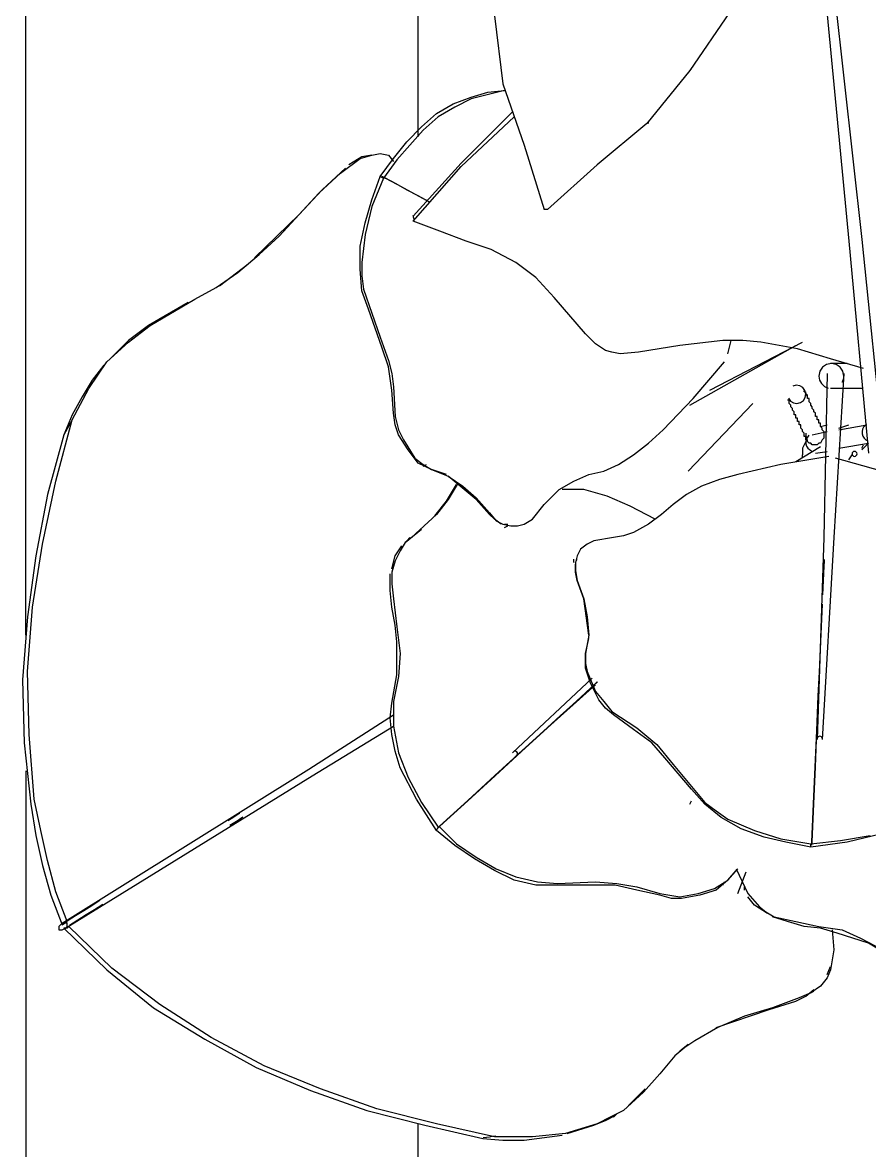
# Model space of a CAD drawing. Header units: millimetres. Extents: x 7649 to 34105, y 3983 to 25377.
# Drawn here: x 15516 to 15786.7, y 13234 to 13594.5 of the extents above; entities that cross this region are included whole.
import ezdxf

# ---------------------------------------------------------------- set-up
doc = ezdxf.new("R2010")
doc.units = ezdxf.units.MM

msp = doc.modelspace()

# ---------------------------------------------------------------- linework, layer by layer
at = {"layer": 'GEOMETRY', "color": 7}
for p, q in [((15642.51944, 13557.95556), (15642.51944, 13837.88472)), ((15517.10694, 13398.67639), (15517.10694, 13779.67639)), ((15771.10694, 13619.33889), (15780.10278, 13524.61806)), ((15773.75278, 13619.86806), (15784.33611, 13525.14722)), ((15666.86111, 13596.58472), (15669.50694, 13574.88889)), ((15742.00278, 13597.64306), (15729.30278, 13579.12222)), ((15729.30278, 13579.12222), (15715.54444, 13562.18889)), ((15729.30278, 13579.12222), (15729.83194, 13579.65139)), ((15669.50694, 13575.41806), (15669.50694, 13575.94722)), ((15669.50694, 13574.88889), (15676.38611, 13555.30972)), ((15670.03611, 13572.77222), (15659.45278, 13570.12639)), ((15659.45278, 13570.65556), (15664.74444, 13572.24306)), ((15664.74444, 13572.24306), (15670.03611, 13572.77222)), ((15648.34028, 13565.36389), (15653.63194, 13568.53889)), ((15654.16111, 13567.48056), (15648.86944, 13564.30556)), ((15653.63194, 13568.53889), (15659.45278, 13570.65556)), ((15659.45278, 13570.12639), (15654.16111, 13567.48056)), ((15643.57778, 13561.13056), (15648.34028, 13565.36389)), ((15648.86944, 13564.30556), (15644.10694, 13560.07222)), ((15672.68194, 13565.89306), (15656.27778, 13549.48889)), ((15656.27778, 13548.43056), (15673.21111, 13564.30556)), ((15638.81528, 13556.36806), (15643.57778, 13561.13056)), ((15715.54444, 13562.18889), (15699.66944, 13548.95972)), ((15716.07361, 13562.18889), (15716.07361, 13562.71806)), ((15644.10694, 13560.07222), (15639.87361, 13555.30972)), ((15634.58194, 13551.07639), (15638.81528, 13556.36806)), ((15639.87361, 13555.30972), (15635.64028, 13550.54722)), ((15676.38611, 13555.30972), (15682.73611, 13534.67222)), ((15617.64861, 13546.31389), (15623.99861, 13551.07639)), ((15624.52778, 13551.60556), (15620.29444, 13548.95972)), ((15622.94028, 13550.54722), (15623.46944, 13551.07639)), ((15623.99861, 13551.07639), (15627.70278, 13552.13472)), ((15627.70278, 13552.13472), (15624.52778, 13551.60556)), ((15627.70278, 13552.13472), (15630.34861, 13552.66389)), ((15630.34861, 13552.66389), (15632.99444, 13552.13472)), ((15630.34861, 13545.25556), (15634.58194, 13551.07639)), ((15635.64028, 13550.54722), (15631.40694, 13544.72639)), ((15632.99444, 13552.13472), (15634.58194, 13550.01806)), ((15656.27778, 13549.48889), (15640.93194, 13532.55556)), ((15610.76944, 13539.96389), (15617.64861, 13546.31389)), ((15619.23611, 13547.90139), (15611.82778, 13541.02222)), ((15640.93194, 13530.96806), (15656.27778, 13548.43056)), ((15699.66944, 13548.95972), (15683.79444, 13534.67222)), ((15627.70278, 13537.84722), (15630.34861, 13545.25556)), ((15631.40694, 13544.72639), (15627.70278, 13535.73056)), ((15631.40694, 13544.72639), (15630.34861, 13545.25556)), ((15630.34861, 13545.25556), (15631.40694, 13544.72639)), ((15631.13758, 13545.18983), (15630.90561, 13545.31498)), ((15631.10215, 13545.22178), (15631.32254, 13545.10291)), ((15631.36942, 13545.06474), (15631.13758, 13545.18983)), ((15631.32254, 13545.10291), (15631.54282, 13544.98409)), ((15631.60114, 13544.93972), (15631.36942, 13545.06474)), ((15631.54282, 13544.98409), (15631.76299, 13544.86535)), ((15631.83275, 13544.81475), (15631.60114, 13544.93972)), ((15631.76299, 13544.86535), (15631.98303, 13544.74666)), ((15635.42438, 13542.87723), (15631.82845, 13544.81739)), ((15632.0248, 13544.72382), (15635.62102, 13542.78416)), ((15638.9903, 13540.95324), (15635.42438, 13542.87723)), ((15635.62102, 13542.78416), (15639.18725, 13540.86069)), ((15598.06944, 13526.20556), (15610.76944, 13539.96389)), ((15611.82778, 13541.02222), (15604.41944, 13533.08472)), ((15642.52606, 13539.04549), (15638.9903, 13540.95324)), ((15639.18725, 13540.86069), (15642.72333, 13538.95352)), ((15646.0315, 13537.15408), (15642.52606, 13539.04549)), ((15642.72333, 13538.95352), (15646.22911, 13537.06271)), ((15625.58611, 13530.43889), (15627.70278, 13537.84722)), ((15627.70278, 13535.73056), (15625.58611, 13526.73472)), ((15604.41944, 13533.08472), (15590.13194, 13519.32639)), ((15640.79862, 13532.7695), (15640.89012, 13532.42998)), ((15640.89012, 13532.42998), (15640.98181, 13532.09047)), ((15640.98181, 13532.09047), (15641.07389, 13531.75095)), ((15641.07389, 13531.75095), (15641.16656, 13531.41144)), ((15683.79444, 13534.67222), (15682.73611, 13534.67222)), ((15623.99861, 13523.03056), (15625.58611, 13530.43889)), ((15649.39861, 13527.79306), (15640.93194, 13530.96806)), ((15657.86528, 13524.61806), (15649.39861, 13527.79306)), ((15591.71944, 13520.38472), (15598.06944, 13526.20556)), ((15625.58611, 13526.73472), (15624.52778, 13517.73889)), ((15665.80278, 13521.97222), (15657.86528, 13524.61806)), ((15780.10278, 13524.61806), (15786.45278, 13456.88472)), ((15784.33611, 13525.14722), (15791.21528, 13457.41389)), ((15623.99861, 13515.62222), (15623.99861, 13523.03056)), ((15673.74028, 13517.73889), (15665.80278, 13521.97222)), ((15579.01944, 13510.33056), (15588.01528, 13517.20972)), ((15584.84028, 13514.56389), (15591.71944, 13520.38472)), ((15624.52778, 13517.73889), (15624.52778, 13513.50556)), ((15680.09028, 13512.97639), (15673.74028, 13517.73889)), ((15577.96111, 13509.80139), (15584.84028, 13514.56389)), ((15624.52778, 13508.74306), (15623.99861, 13515.62222)), ((15624.52778, 13513.50556), (15625.05694, 13509.27222)), ((15571.08194, 13506.09722), (15577.96111, 13509.80139)), ((15685.91111, 13506.62639), (15680.09028, 13512.97639)), ((15556.79444, 13497.63056), (15571.08194, 13506.09722)), ((15626.64444, 13502.92222), (15624.52778, 13508.74306)), ((15625.05694, 13509.27222), (15630.34861, 13493.92639)), ((15695.96528, 13494.98472), (15685.91111, 13506.62639)), ((15568.96528, 13505.03889), (15556.26528, 13497.63056)), ((15630.87778, 13490.75139), (15626.64444, 13502.92222)), ((15556.26528, 13497.63056), (15549.91528, 13492.86806)), ((15549.91528, 13492.33889), (15556.79444, 13497.63056)), ((15557.32361, 13498.15972), (15558.38194, 13498.68889)), ((15543.03611, 13485.98889), (15549.91528, 13492.33889)), ((15549.91528, 13492.86806), (15544.09444, 13487.04722)), ((15630.34861, 13493.92639), (15632.99444, 13486.51806)), ((15699.14028, 13491.80972), (15695.96528, 13494.98472)), ((15702.31528, 13489.69306), (15699.14028, 13491.80972)), ((15739.88611, 13492.86806), (15726.12778, 13491.28056)), ((15735.65278, 13476.99306), (15765.28611, 13492.33889)), ((15746.23611, 13492.86806), (15739.88611, 13492.86806)), ((15741.47361, 13488.63472), (15742.53194, 13492.86806)), ((15752.05694, 13492.33889), (15746.23611, 13492.86806)), ((15763.69861, 13490.22222), (15752.05694, 13492.33889)), ((15632.99444, 13484.40139), (15630.87778, 13490.75139)), ((15704.43194, 13489.16389), (15702.31528, 13489.69306)), ((15707.07778, 13488.63472), (15704.43194, 13489.16389)), ((15712.89861, 13489.16389), (15707.07778, 13488.63472)), ((15726.12778, 13491.28056), (15712.89861, 13489.16389)), ((15729.30278, 13472.23056), (15763.16944, 13491.28056)), ((15774.28194, 13487.04722), (15763.69861, 13490.22222)), ((15537.21528, 13477.52222), (15543.03611, 13485.98889)), ((15541.97778, 13484.93056), (15538.27361, 13480.16806)), ((15632.99444, 13486.51806), (15634.05278, 13482.28472)), ((15730.36111, 13474.34722), (15740.41528, 13485.98889)), ((15773.00208, 13485.14799), (15771.74074, 13484.29784)), ((15774.54653, 13485.45972), (15773.00208, 13485.14799)), ((15784.86528, 13483.87222), (15774.28194, 13487.04722)), ((15774.81111, 13485.45972), (15774.28194, 13485.45972)), ((15776.09097, 13485.14799), (15774.54653, 13485.45972)), ((15775.34028, 13485.45972), (15774.81111, 13485.45972)), ((15775.86944, 13485.45972), (15775.34028, 13485.45972)), ((15776.39861, 13485.45972), (15775.86944, 13485.45972)), ((15777.35232, 13484.29784), (15776.09097, 13485.14799)), ((15776.92778, 13485.45972), (15776.39861, 13485.45972)), ((15777.45694, 13485.45972), (15776.92778, 13485.45972)), ((15777.98611, 13485.45972), (15777.45694, 13485.45972)), ((15778.51528, 13485.45972), (15777.98611, 13485.45972)), ((15779.04444, 13485.45972), (15778.51528, 13485.45972)), ((15779.57361, 13485.45972), (15779.04444, 13485.45972)), ((15634.05278, 13476.99306), (15632.99444, 13484.40139)), ((15634.05278, 13482.28472), (15634.58194, 13478.05139)), ((15770.8901, 13483.03682), (15770.57778, 13481.4925)), ((15770.57778, 13481.48945), (15770.79379, 13480.19843)), ((15771.74074, 13484.29784), (15770.8901, 13483.03682)), ((15773.22361, 13482.28472), (15772.16528, 13429.89722)), ((15778.51528, 13482.28472), (15775.34028, 13429.89722)), ((15778.20296, 13483.03682), (15777.35232, 13484.29784)), ((15778.51528, 13481.4925), (15778.20296, 13483.03682)), ((15778.37972, 13480.46256), (15778.481, 13480.97047)), ((15778.481, 13480.97047), (15778.51528, 13481.48945)), ((15531.92361, 13467.46806), (15537.21528, 13477.52222)), ((15538.27361, 13480.16806), (15535.09861, 13474.87639)), ((15634.58194, 13478.05139), (15635.11111, 13468.52639)), ((15763.32826, 13478.57938), (15762.20507, 13478.30835)), ((15764.42999, 13478.40483), (15763.32826, 13478.57938)), ((15765.38594, 13477.82998), (15764.42999, 13478.40483)), ((15766.07177, 13476.90011), (15765.38594, 13477.82998)), ((15770.79379, 13480.19843), (15771.39845, 13479.07424)), ((15771.39845, 13479.07424), (15772.32822, 13478.19965)), ((15772.32822, 13478.19965), (15773.51958, 13477.65739)), ((15774.81111, 13477.52222), (15774.28194, 13477.52222)), ((15775.34028, 13477.52222), (15774.81111, 13477.52222)), ((15775.86944, 13477.52222), (15775.34028, 13477.52222)), ((15776.39861, 13477.52222), (15775.86944, 13477.52222)), ((15776.92778, 13477.52222), (15776.39861, 13477.52222)), ((15777.45694, 13477.52222), (15776.92778, 13477.52222)), ((15777.98611, 13477.52222), (15777.45694, 13477.52222)), ((15777.98306, 13479.50572), (15778.21316, 13479.97216)), ((15778.51528, 13477.52222), (15777.98611, 13477.52222)), ((15778.21316, 13479.97216), (15778.37972, 13480.46256)), ((15779.04444, 13477.52222), (15778.51528, 13477.52222)), ((15779.57361, 13477.52222), (15779.04444, 13477.52222)), ((15780.10278, 13477.52222), (15779.57361, 13477.52222)), ((15780.63194, 13477.52222), (15780.10278, 13477.52222)), ((15781.16111, 13477.52222), (15780.63194, 13477.52222)), ((15781.69028, 13477.52222), (15781.16111, 13477.52222)), ((15782.21944, 13477.52222), (15781.69028, 13477.52222)), ((15782.74861, 13477.52222), (15782.21944, 13477.52222)), ((15783.27778, 13477.52222), (15782.74861, 13477.52222)), ((15783.80694, 13477.52222), (15783.27778, 13477.52222)), ((15784.33611, 13477.52222), (15783.80694, 13477.52222)), ((15535.09861, 13474.87639), (15531.92361, 13469.05556)), ((15634.58194, 13469.58472), (15634.05278, 13476.99306)), ((15720.83611, 13464.29306), (15730.36111, 13474.34722)), ((15761.05278, 13473.81806), (15760.52361, 13473.81806)), ((15760.79629, 13474.44017), (15761.48212, 13473.5103)), ((15761.05278, 13473.28889), (15761.05278, 13473.81806)), ((15764.66501, 13473.03287), (15765.59462, 13473.71906)), ((15765.59462, 13473.71906), (15766.1691, 13474.67522)), ((15766.13092, 13476.33975), (15765.62353, 13476.70724)), ((15766.34323, 13475.77702), (15766.07177, 13476.90011)), ((15766.51942, 13475.86138), (15766.13092, 13476.33975)), ((15766.1691, 13474.67522), (15766.34323, 13475.77702)), ((15766.34444, 13475.93472), (15766.34444, 13476.46389)), ((15766.87361, 13475.40556), (15766.34444, 13475.93472)), ((15766.77226, 13475.29936), (15766.51942, 13475.86138)), ((15766.87262, 13474.68096), (15766.77226, 13475.29936)), ((15766.87361, 13474.87639), (15766.87361, 13475.40556)), ((15766.87361, 13474.34722), (15766.87361, 13474.87639)), ((15767.40278, 13474.34722), (15766.87361, 13474.34722)), ((15767.40278, 13473.81806), (15767.40278, 13474.34722)), ((15767.40278, 13473.28889), (15767.40278, 13473.81806)), ((15728.77361, 13451.06389), (15749.41111, 13472.75972)), ((15761.05278, 13472.75972), (15761.05278, 13473.28889)), ((15761.58194, 13472.23056), (15761.05278, 13472.75972)), ((15761.48212, 13473.5103), (15762.43806, 13472.93544)), ((15761.58194, 13471.70139), (15761.58194, 13472.23056)), ((15762.11111, 13471.17222), (15761.58194, 13471.70139)), ((15762.11111, 13470.64306), (15762.11111, 13471.17222)), ((15762.64028, 13470.11389), (15762.11111, 13470.64306)), ((15762.43806, 13472.93544), (15763.53979, 13472.7609)), ((15762.64028, 13469.58472), (15762.64028, 13470.11389)), ((15763.53979, 13472.7609), (15764.66299, 13473.03193)), ((15767.93194, 13472.75972), (15767.40278, 13473.28889)), ((15767.93194, 13472.23056), (15767.93194, 13472.75972)), ((15768.46111, 13471.70139), (15767.93194, 13472.23056)), ((15768.46111, 13471.17222), (15768.46111, 13471.70139)), ((15768.99028, 13470.64306), (15768.46111, 13471.17222)), ((15768.99028, 13470.11389), (15768.99028, 13470.64306)), ((15769.51944, 13469.58472), (15768.99028, 13470.11389)), ((15526.63194, 13447.88889), (15531.92361, 13467.46806)), ((15531.92361, 13469.05556), (15529.27778, 13462.70556)), ((15531.92361, 13467.46806), (15529.27778, 13462.70556)), ((15635.11111, 13465.88056), (15634.58194, 13469.58472)), ((15635.11111, 13468.52639), (15636.16944, 13464.29306)), ((15762.64028, 13469.05556), (15762.64028, 13469.58472)), ((15763.16944, 13469.05556), (15762.64028, 13469.05556)), ((15763.16944, 13468.52639), (15763.16944, 13469.05556)), ((15763.16944, 13467.99722), (15763.16944, 13468.52639)), ((15763.69861, 13467.99722), (15763.16944, 13467.99722)), ((15763.69861, 13467.46806), (15763.69861, 13467.99722)), ((15763.69861, 13466.93889), (15763.69861, 13467.46806)), ((15764.22778, 13466.93889), (15763.69861, 13466.93889)), ((15764.22778, 13466.40972), (15764.22778, 13466.93889)), ((15769.51944, 13469.05556), (15769.51944, 13469.58472)), ((15769.51944, 13468.52639), (15769.51944, 13469.05556)), ((15770.04861, 13468.52639), (15769.51944, 13468.52639)), ((15770.04861, 13467.99722), (15770.04861, 13468.52639)), ((15770.04861, 13467.46806), (15770.04861, 13467.99722)), ((15770.57778, 13467.46806), (15770.04861, 13467.46806)), ((15770.57778, 13466.93889), (15770.57778, 13467.46806)), ((15770.57778, 13466.40972), (15770.57778, 13466.93889)), ((15636.16944, 13462.70556), (15635.11111, 13465.88056)), ((15636.16944, 13464.29306), (15637.75694, 13461.11806)), ((15716.07361, 13460.05972), (15720.83611, 13464.29306)), ((15764.22778, 13465.88056), (15764.22778, 13466.40972)), ((15764.75694, 13465.88056), (15764.22778, 13465.88056)), ((15764.75694, 13465.35139), (15764.75694, 13465.88056)), ((15764.75694, 13464.82222), (15764.75694, 13465.35139)), ((15765.28611, 13464.29306), (15764.75694, 13464.82222)), ((15765.28611, 13463.76389), (15765.28611, 13464.29306)), ((15765.81528, 13463.23472), (15765.28611, 13463.76389)), ((15765.81528, 13462.70556), (15765.81528, 13463.23472)), ((15766.35549, 13463.22345), (15766.34727, 13462.84213)), ((15766.34727, 13462.84213), (15766.38869, 13462.46459)), ((15768.46111, 13462.70556), (15773.22361, 13463.76389)), ((15771.10694, 13466.40972), (15770.57778, 13466.40972)), ((15771.10694, 13465.88056), (15771.10694, 13466.40972)), ((15771.10694, 13465.35139), (15771.10694, 13465.88056)), ((15771.10694, 13465.35139), (15773.22361, 13465.88056)), ((15771.63611, 13464.82222), (15771.10694, 13465.35139)), ((15771.63611, 13464.29306), (15771.63611, 13464.82222)), ((15771.63611, 13464.29306), (15772.16528, 13463.76389)), ((15772.16528, 13463.76389), (15771.63611, 13464.29306)), ((15772.16528, 13463.76389), (15772.16528, 13463.23472)), ((15772.16528, 13463.23472), (15772.16528, 13462.70556)), ((15776.92778, 13464.29306), (15785.92361, 13465.88056)), ((15776.92778, 13464.82222), (15780.10278, 13465.88056)), ((15784.51167, 13464.49488), (15784.34767, 13463.75939)), ((15784.34767, 13463.75939), (15784.38029, 13462.99403)), ((15784.38029, 13462.99403), (15784.61135, 13462.26365)), ((15784.85888, 13465.16368), (15784.51167, 13464.49488)), ((15785.3759, 13465.72896), (15784.85888, 13465.16368)), ((15529.27778, 13462.70556), (15523.98611, 13443.65556)), ((15639.34444, 13457.94306), (15636.16944, 13462.70556)), ((15637.75694, 13461.11806), (15641.46111, 13455.29722)), ((15711.31111, 13456.35556), (15716.07361, 13460.05972)), ((15766.34444, 13460.58889), (15765.28611, 13458.47222)), ((15765.81528, 13462.17639), (15765.81528, 13462.70556)), ((15766.34444, 13462.17639), (15765.81528, 13462.17639)), ((15766.34444, 13461.64722), (15766.34444, 13462.17639)), ((15766.34444, 13461.64722), (15766.34444, 13461.11806)), ((15766.34444, 13461.11806), (15766.34444, 13461.64722)), ((15766.87361, 13461.11806), (15766.34444, 13461.11806)), ((15766.5265, 13461.33756), (15766.35865, 13460.61229)), ((15766.35865, 13460.61229), (15766.38233, 13459.85616)), ((15766.38233, 13459.85616), (15766.59995, 13459.13165)), ((15766.38869, 13462.46459), (15766.47893, 13462.09567)), ((15766.47893, 13462.09567), (15766.61712, 13461.74017)), ((15766.87275, 13461.99658), (15766.5265, 13461.33756)), ((15767.38423, 13462.55396), (15766.87275, 13461.99658)), ((15766.87361, 13460.58889), (15766.87361, 13461.11806)), ((15767.40278, 13460.05972), (15766.87361, 13460.58889)), ((15767.93194, 13460.05972), (15767.40278, 13460.05972)), ((15768.46111, 13459.53056), (15767.93194, 13460.05972)), ((15768.99028, 13459.53056), (15768.46111, 13459.53056)), ((15769.51944, 13459.53056), (15768.99028, 13459.53056)), ((15770.04861, 13459.53056), (15769.51944, 13459.53056)), ((15770.57778, 13460.05972), (15770.04861, 13459.53056)), ((15771.10694, 13460.05972), (15770.57778, 13460.05972)), ((15771.63611, 13461.11806), (15771.10694, 13460.05972)), ((15772.16528, 13461.64722), (15771.63611, 13461.11806)), ((15772.16528, 13462.70556), (15772.16528, 13462.17639)), ((15772.16528, 13462.17639), (15772.16528, 13461.64722)), ((15776.92778, 13458.47222), (15786.45278, 13460.05972)), ((15784.33611, 13457.94306), (15786.45278, 13460.05972)), ((15784.33611, 13458.47222), (15784.86528, 13459.53056)), ((15784.61135, 13462.26365), (15785.01696, 13461.62857)), ((15785.01696, 13461.62857), (15785.57193, 13461.11881)), ((15785.57193, 13461.11881), (15786.25108, 13460.7644)), ((15642.51944, 13453.70972), (15639.34444, 13457.94306)), ((15706.54861, 13453.18056), (15711.31111, 13456.35556)), ((15773.75278, 13455.82639), (15758.40694, 13453.18056)), ((15763.16944, 13454.23889), (15771.10694, 13459.00139)), ((15765.28611, 13458.47222), (15765.28611, 13456.35556)), ((15765.28611, 13455.29722), (15765.28611, 13456.35556)), ((15766.59995, 13459.13165), (15766.9894, 13458.4972)), ((15766.9894, 13458.4972), (15767.52697, 13457.98222)), ((15767.52697, 13457.98222), (15768.18896, 13457.61608)), ((15769.51944, 13456.88472), (15773.22361, 13457.41389)), ((15780.10278, 13454.76806), (15781.16111, 13456.35556)), ((15781.22358, 13456.92931), (15781.16111, 13456.62045)), ((15781.16111, 13456.61983), (15781.22358, 13456.31097)), ((15781.3937, 13457.18151), (15781.22358, 13456.92931)), ((15781.22358, 13456.31097), (15781.3937, 13456.05876)), ((15781.64597, 13457.35154), (15781.3937, 13457.18151)), ((15781.3937, 13456.05876), (15781.64597, 13455.88873)), ((15781.95486, 13457.41389), (15781.64597, 13457.35154)), ((15781.64597, 13455.88873), (15781.95486, 13455.82639)), ((15782.26375, 13457.35154), (15781.95486, 13457.41389)), ((15781.95486, 13455.82639), (15782.26375, 13455.88873)), ((15782.51602, 13457.18151), (15782.26375, 13457.35154)), ((15782.26375, 13455.88873), (15782.51602, 13456.05876)), ((15782.68615, 13456.92931), (15782.51602, 13457.18151)), ((15782.51602, 13456.05876), (15782.68615, 13456.31097)), ((15782.74861, 13456.62045), (15782.68615, 13456.92931)), ((15782.68615, 13456.31097), (15782.74861, 13456.61983)), ((15641.46111, 13455.29722), (15644.10694, 13453.18056)), ((15646.75278, 13451.59306), (15642.51944, 13453.70972)), ((15644.10694, 13453.18056), (15646.75278, 13451.59306)), ((15644.10694, 13452.65139), (15645.16528, 13453.18056)), ((15701.78611, 13451.06389), (15706.54861, 13453.18056)), ((15758.40694, 13453.18056), (15744.64861, 13450.00556)), ((15790.68611, 13451.06389), (15775.86944, 13455.29722)), ((15646.75278, 13451.59306), (15652.04444, 13449.47639)), ((15651.51528, 13450.00556), (15646.75278, 13451.59306)), ((15652.04444, 13449.47639), (15656.80694, 13446.30139)), ((15661.04028, 13442.06806), (15652.04444, 13449.47639)), ((15692.26111, 13447.88889), (15697.02361, 13450.00556)), ((15697.02361, 13450.00556), (15701.78611, 13451.06389)), ((15738.82778, 13448.41806), (15733.00694, 13446.30139)), ((15744.64861, 13450.00556), (15738.82778, 13448.41806)), ((15522.39861, 13427.78056), (15526.63194, 13447.88889)), ((15651.51528, 13441.53889), (15654.69028, 13446.83056)), ((15655.21944, 13447.35972), (15652.04444, 13442.06806)), ((15656.80694, 13446.30139), (15661.04028, 13442.59722)), ((15685.38194, 13443.12639), (15687.49861, 13445.24306)), ((15687.49861, 13445.24306), (15692.26111, 13447.88889)), ((15695.43611, 13445.24306), (15688.55694, 13445.24306)), ((15699.14028, 13444.18472), (15695.43611, 13445.24306)), ((15733.00694, 13446.30139), (15728.24444, 13443.65556)), ((15523.98611, 13443.65556), (15520.28194, 13424.07639)), ((15647.81111, 13436.77639), (15651.51528, 13441.53889)), ((15652.04444, 13442.06806), (15648.34028, 13437.30556)), ((15661.04028, 13442.59722), (15665.27361, 13437.83472)), ((15665.27361, 13437.30556), (15661.04028, 13442.06806)), ((15682.73611, 13440.48056), (15685.38194, 13443.12639)), ((15702.84444, 13443.12639), (15699.14028, 13444.18472)), ((15710.25278, 13439.95139), (15702.84444, 13443.12639)), ((15728.24444, 13443.65556), (15724.01111, 13440.48056)), ((15665.27361, 13437.83472), (15667.39028, 13435.18889)), ((15679.03194, 13435.71806), (15682.73611, 13440.48056)), ((15718.19028, 13435.71806), (15710.25278, 13439.95139)), ((15724.01111, 13440.48056), (15720.30694, 13437.30556)), ((15648.34028, 13437.30556), (15640.40278, 13429.89722)), ((15666.86111, 13435.71806), (15665.27361, 13437.30556)), ((15668.97778, 13434.13056), (15666.86111, 13435.71806)), ((15667.39028, 13435.18889), (15669.50694, 13434.13056)), ((15669.50694, 13434.13056), (15672.15278, 13433.60139)), ((15670.03611, 13434.13056), (15671.09444, 13434.13056)), ((15674.26944, 13433.60139), (15676.38611, 13434.13056)), ((15676.38611, 13434.13056), (15679.03194, 13435.71806)), ((15716.07361, 13434.13056), (15711.31111, 13431.48472)), ((15720.30694, 13437.30556), (15716.07361, 13434.13056)), ((15638.28611, 13428.30972), (15643.57778, 13432.54306)), ((15670.03611, 13433.07222), (15671.09444, 13433.60139)), ((15672.15278, 13433.60139), (15674.26944, 13433.60139)), ((15708.13611, 13430.42639), (15704.96111, 13429.89722)), ((15711.31111, 13431.48472), (15708.13611, 13430.42639)), ((15519.22361, 13407.67222), (15522.39861, 13427.78056)), ((15635.11111, 13424.07639), (15637.22778, 13427.25139)), ((15638.28611, 13428.30972), (15636.69861, 13425.66389)), ((15640.40278, 13429.89722), (15638.28611, 13428.30972)), ((15638.81528, 13428.83889), (15639.87361, 13429.89722)), ((15696.49444, 13427.78056), (15694.37778, 13426.19306)), ((15698.61111, 13428.83889), (15696.49444, 13427.78056)), ((15704.96111, 13429.89722), (15698.61111, 13428.83889)), ((15772.16528, 13429.89722), (15770.04861, 13365.33889)), ((15775.34028, 13429.89722), (15771.63611, 13365.33889)), ((15520.28194, 13424.07639), (15517.63611, 13404.49722)), ((15634.05278, 13419.84306), (15635.11111, 13424.07639)), ((15636.69861, 13425.66389), (15635.11111, 13422.48889)), ((15693.31944, 13424.07639), (15692.79028, 13421.95972)), ((15694.37778, 13426.19306), (15693.31944, 13424.07639)), ((15635.11111, 13422.48889), (15634.05278, 13418.78472)), ((15692.26111, 13421.95972), (15692.26111, 13423.01806)), ((15692.79028, 13421.95972), (15693.31944, 13423.01806)), ((15692.79028, 13421.95972), (15692.79028, 13419.31389)), ((15692.79028, 13418.78472), (15692.79028, 13421.43056)), ((15772.11001, 13420.72892), (15772.02499, 13418.81225)), ((15772.13025, 13421.18524), (15772.11001, 13420.72892)), ((15772.15046, 13421.64079), (15772.13025, 13421.18524)), ((15772.17064, 13422.09557), (15772.15046, 13421.64079)), ((15772.15792, 13418.43382), (15772.25722, 13420.69569)), ((15772.19078, 13422.54956), (15772.17064, 13422.09557)), ((15772.25722, 13420.69569), (15772.28088, 13421.23491)), ((15772.28088, 13421.23491), (15772.3045, 13421.77303)), ((15772.3045, 13421.77303), (15772.32808, 13422.31009)), ((15772.32808, 13422.31009), (15772.3516, 13422.84607)), ((15633.52361, 13412.96389), (15633.52361, 13418.25556)), ((15634.05278, 13418.78472), (15634.05278, 13415.08056)), ((15692.79028, 13419.31389), (15693.31944, 13416.13889)), ((15693.31944, 13416.13889), (15692.79028, 13418.78472)), ((15693.31944, 13416.13889), (15695.43611, 13410.31806)), ((15695.43611, 13410.31806), (15693.31944, 13416.13889)), ((15771.93938, 13416.8821), (15771.85318, 13414.93849)), ((15772.02499, 13418.81225), (15771.93938, 13416.8821)), ((15771.95683, 13413.85386), (15772.0578, 13416.1532)), ((15772.0578, 13416.1532), (15772.15792, 13418.43382)), ((15634.05278, 13407.67222), (15633.52361, 13412.96389)), ((15634.05278, 13415.08056), (15634.58194, 13410.31806)), ((15771.85318, 13414.93849), (15771.7664, 13412.98146)), ((15771.85504, 13411.53587), (15771.95683, 13413.85386)), ((15634.58194, 13410.31806), (15635.64028, 13401.32222)), ((15695.43611, 13410.31806), (15696.49444, 13404.49722)), ((15697.02361, 13398.67639), (15695.43611, 13410.31806)), ((15517.63611, 13387.03472), (15519.22361, 13407.67222)), ((15635.11111, 13401.85139), (15634.05278, 13407.67222)), ((15771.56997, 13408.55094), (15771.2566, 13401.48083)), ((15771.41624, 13401.5471), (15771.72818, 13408.64751)), ((15517.63611, 13404.49722), (15516.04861, 13384.38889)), ((15635.64028, 13396.55972), (15635.11111, 13401.85139)), ((15696.49444, 13404.49722), (15697.02361, 13398.67639)), ((15635.64028, 13401.32222), (15636.69861, 13392.85556)), ((15697.02361, 13398.67639), (15695.96528, 13392.85556)), ((15771.2566, 13401.48083), (15770.9362, 13394.24942)), ((15771.09703, 13394.28387), (15771.41624, 13401.5471)), ((15635.64028, 13385.97639), (15635.64028, 13396.55972)), ((15695.96528, 13392.85556), (15697.02361, 13397.61806)), ((15636.69861, 13392.85556), (15636.16944, 13385.44722)), ((15695.96528, 13392.85556), (15695.96528, 13389.68056)), ((15695.96528, 13388.09306), (15695.96528, 13392.85556)), ((15770.9362, 13394.24942), (15770.60882, 13386.85803)), ((15770.7706, 13386.85914), (15771.09703, 13394.28387)), ((15695.96528, 13389.68056), (15695.96528, 13390.73889)), ((15695.96528, 13389.68056), (15696.49444, 13387.03472)), ((15697.55278, 13383.33056), (15695.96528, 13388.09306)), ((15516.04861, 13384.38889), (15516.57778, 13364.28056)), ((15518.16528, 13366.92639), (15517.63611, 13387.03472)), ((15634.05278, 13376.98056), (15635.64028, 13385.97639)), ((15636.16944, 13385.44722), (15634.58194, 13377.50972)), ((15672.68194, 13361.10556), (15698.08194, 13384.91806)), ((15695.83918, 13380.1862), (15699.73198, 13383.75256)), ((15699.79516, 13383.73502), (15695.9011, 13380.17001)), ((15696.49444, 13387.03472), (15699.14028, 13380.68472)), ((15770.60882, 13386.85803), (15770.27452, 13379.30796)), ((15770.43703, 13379.27426), (15770.7706, 13386.85914)), ((15673.74028, 13360.04722), (15699.14028, 13382.80139)), ((15691.88335, 13376.56218), (15695.83918, 13380.1862)), ((15695.9011, 13380.17001), (15691.94407, 13376.54728)), ((15700.19861, 13378.03889), (15697.55278, 13383.33056)), ((15699.14028, 13380.68472), (15701.78611, 13377.50972)), ((15633.52361, 13372.21806), (15634.05278, 13376.98056)), ((15634.58194, 13377.50972), (15634.58194, 13373.80556)), ((15687.86489, 13372.88087), (15691.88335, 13376.56218)), ((15691.94407, 13376.54728), (15687.92448, 13372.86719)), ((15702.31528, 13375.39306), (15700.19861, 13378.03889)), ((15701.78611, 13377.50972), (15704.43194, 13374.33472)), ((15770.27452, 13379.30796), (15769.77943, 13368.12217)), ((15769.94491, 13368.08839), (15770.43703, 13379.27426)), ((15607.59444, 13355.81389), (15634.58194, 13373.27639)), ((15634.58194, 13373.80556), (15634.58194, 13369.57222)), ((15683.78418, 13369.1426), (15687.86489, 13372.88087)), ((15687.92448, 13372.86719), (15683.84269, 13369.13008)), ((15704.96111, 13373.27639), (15702.31528, 13375.39306)), ((15704.43194, 13374.33472), (15712.36944, 13369.04306)), ((15711.31111, 13368.51389), (15704.96111, 13373.27639)), ((15608.65278, 13353.69722), (15634.58194, 13369.57222)), ((15634.05278, 13366.92639), (15633.52361, 13372.21806)), ((15634.58194, 13369.57222), (15636.16944, 13361.10556)), ((15675.52795, 13361.57945), (15683.78418, 13369.1426)), ((15519.75278, 13346.28889), (15518.16528, 13366.92639)), ((15635.11111, 13361.63472), (15634.05278, 13366.92639)), ((15683.80777, 13369.0981), (15675.55754, 13361.54431)), ((15717.13194, 13364.28056), (15711.31111, 13368.51389)), ((15712.36944, 13369.04306), (15715.54444, 13366.39722)), ((15715.54444, 13366.39722), (15718.71944, 13363.75139)), ((15769.77943, 13368.12217), (15769.27041, 13356.61676)), ((15769.43851, 13356.58293), (15769.94491, 13368.08839)), ((15770.12516, 13365.94404), (15770.04937, 13365.63824)), ((15770.30602, 13366.1886), (15770.12516, 13365.94404)), ((15770.56536, 13366.34754), (15770.30602, 13366.1886)), ((15770.8766, 13366.39648), (15770.56536, 13366.34754)), ((15771.13367, 13366.34191), (15770.87766, 13366.39644)), ((15771.35293, 13366.21121), (15771.13367, 13366.34191)), ((15771.51948, 13366.01778), (15771.35293, 13366.21121)), ((15771.61735, 13365.77501), (15771.51948, 13366.01778)), ((15516.57778, 13364.28056), (15518.69444, 13344.70139)), ((15721.36528, 13359.51806), (15717.13194, 13364.28056)), ((15718.71944, 13363.75139), (15724.01111, 13357.40139)), ((15636.69861, 13356.34306), (15635.11111, 13361.63472)), ((15636.16944, 13361.10556), (15639.34444, 13353.16806)), ((15667.03567, 13353.80035), (15675.52795, 13361.57945)), ((15675.55754, 13361.54431), (15667.07203, 13353.77482)), ((15673.35848, 13361.62608), (15673.10953, 13361.54522)), ((15673.61372, 13361.62262), (15673.35848, 13361.62608)), ((15673.8547, 13361.53846), (15673.61372, 13361.62262)), ((15674.0609, 13361.37722), (15673.8547, 13361.53846)), ((15674.01155, 13360.25541), (15674.19731, 13360.50988)), ((15674.22395, 13361.10642), (15674.06162, 13361.37644)), ((15674.19731, 13360.50988), (15674.26865, 13360.80556)), ((15674.26865, 13360.80556), (15674.22395, 13361.10642)), ((15729.83194, 13349.46389), (15721.36528, 13359.51806)), ((15517.10694, 13355.28472), (15517.10694, 13049.95556)), ((15528.74861, 13306.60139), (15607.59444, 13355.81389)), ((15641.99028, 13346.28889), (15636.69861, 13356.34306)), ((15724.01111, 13357.40139), (15734.06528, 13345.23056)), ((15769.27041, 13356.61676), (15768.74765, 13344.79613)), ((15768.91802, 13344.76225), (15769.43851, 13356.58293)), ((15529.80694, 13305.01389), (15608.65278, 13353.69722)), ((15639.34444, 13353.16806), (15643.57778, 13345.23056)), ((15658.31058, 13345.80828), (15667.03567, 13353.80035)), ((15667.07203, 13353.77482), (15658.35446, 13345.79255)), ((15734.06528, 13344.70139), (15729.83194, 13349.46389)), ((15518.69444, 13344.70139), (15520.28194, 13334.64722)), ((15521.86944, 13336.23472), (15519.75278, 13346.28889)), ((15648.34028, 13336.23472), (15641.99028, 13346.28889)), ((15643.57778, 13345.23056), (15648.86944, 13337.29306)), ((15649.35591, 13337.60619), (15658.31058, 13345.80828)), ((15658.35446, 13345.79255), (15649.40803, 13337.60045)), ((15729.30278, 13344.70139), (15729.83194, 13345.75972)), ((15734.06528, 13345.23056), (15737.76944, 13342.58472)), ((15739.35694, 13340.46806), (15734.06528, 13344.70139)), ((15768.74765, 13344.79613), (15768.21135, 13332.66463)), ((15768.38364, 13332.63073), (15768.91802, 13344.76225)), ((15582.67759, 13340.04897), (15583.61893, 13340.63548)), ((15583.61893, 13340.63548), (15584.55886, 13341.22111)), ((15584.55886, 13341.22111), (15585.49736, 13341.80585)), ((15586.48712, 13340.48129), (15585.4349, 13339.82566)), ((15737.76944, 13342.58472), (15741.47361, 13339.93889)), ((15745.70694, 13336.76389), (15739.35694, 13340.46806)), ((15581.73483, 13339.46158), (15582.67759, 13340.04897)), ((15583.32511, 13338.51106), (15582.26754, 13337.85209)), ((15584.3809, 13339.16892), (15583.32511, 13338.51106)), ((15585.4349, 13339.82566), (15584.3809, 13339.16892)), ((15648.34028, 13336.23472), (15648.86944, 13337.29306)), ((15648.34028, 13336.23472), (15648.86944, 13337.29306)), ((15648.58258, 13336.89824), (15648.77694, 13337.07627)), ((15648.81965, 13337.0613), (15648.63497, 13336.89219)), ((15648.77694, 13337.07627), (15648.9712, 13337.2542)), ((15649.00423, 13337.23032), (15648.81965, 13337.0613)), ((15648.9712, 13337.2542), (15649.16537, 13337.43204)), ((15649.18872, 13337.39926), (15649.00423, 13337.23032)), ((15649.16537, 13337.43204), (15649.35944, 13337.6098)), ((15649.3731, 13337.5681), (15649.18872, 13337.39926)), ((15649.39861, 13337.29306), (15654.69028, 13332.00139)), ((15741.47361, 13339.93889), (15749.94028, 13336.23472)), ((15753.11528, 13334.11806), (15745.70694, 13336.76389)), ((15520.28194, 13334.64722), (15522.39861, 13325.12222)), ((15523.98611, 13326.70972), (15521.86944, 13336.23472)), ((15654.16111, 13331.47222), (15648.34028, 13336.23472)), ((15749.94028, 13336.23472), (15758.40694, 13333.58889)), ((15759.99444, 13332.53056), (15753.11528, 13334.11806)), ((15758.40694, 13333.58889), (15767.93194, 13332.00139)), ((15777.45694, 13333.05972), (15786.98194, 13334.64722)), ((15790.68611, 13335.17639), (15779.57361, 13332.53056)), ((15660.51111, 13327.23889), (15654.16111, 13331.47222)), ((15654.69028, 13332.00139), (15661.04028, 13327.76806)), ((15767.93194, 13330.94306), (15759.99444, 13332.53056)), ((15767.93194, 13332.00139), (15777.45694, 13333.05972)), ((15779.57361, 13332.53056), (15767.93194, 13330.94306)), ((15767.93194, 13330.94306), (15767.93194, 13332.00139)), ((15767.93194, 13330.94306), (15767.93194, 13332.00139)), ((15768.17697, 13331.88051), (15768.16533, 13331.61719)), ((15768.1886, 13332.14369), (15768.17697, 13331.88051)), ((15768.20023, 13332.40673), (15768.1886, 13332.14369)), ((15768.21185, 13332.66965), (15768.20023, 13332.40673)), ((15768.33722, 13331.58331), (15768.34882, 13331.84663)), ((15768.34882, 13331.84663), (15768.36041, 13332.10981)), ((15768.36041, 13332.10981), (15768.372, 13332.37286)), ((15768.372, 13332.37286), (15768.38358, 13332.63577)), ((15526.63194, 13316.65556), (15523.98611, 13326.70972)), ((15666.86111, 13323.53472), (15660.51111, 13327.23889)), ((15661.04028, 13327.76806), (15667.39028, 13324.06389)), ((15522.39861, 13325.12222), (15525.04444, 13315.59722)), ((15673.21111, 13320.35972), (15666.86111, 13323.53472)), ((15667.39028, 13324.06389), (15673.74028, 13321.41806)), ((15744.64861, 13324.06389), (15741.47361, 13320.35972)), ((15741.47361, 13320.35972), (15744.11944, 13323.53472)), ((15744.11944, 13324.06389), (15747.82361, 13316.12639)), ((15744.64861, 13316.12639), (15747.29444, 13323.00556)), ((15680.09028, 13318.77222), (15673.21111, 13320.35972)), ((15673.74028, 13321.41806), (15680.61944, 13319.83056)), ((15686.44028, 13318.77222), (15680.09028, 13318.77222)), ((15680.61944, 13319.83056), (15686.96944, 13319.30139)), ((15699.14028, 13318.77222), (15686.44028, 13318.77222)), ((15686.96944, 13319.30139), (15699.14028, 13319.83056)), ((15699.14028, 13319.83056), (15706.01944, 13319.30139)), ((15705.49028, 13318.77222), (15699.14028, 13318.77222)), ((15712.36944, 13317.18472), (15705.49028, 13318.77222)), ((15706.01944, 13319.30139), (15712.36944, 13318.24306)), ((15737.24028, 13317.71389), (15741.47361, 13320.35972)), ((15741.47361, 13320.35972), (15737.76944, 13317.18472)), ((15739.88611, 13318.77222), (15740.41528, 13319.83056)), ((15525.04444, 13315.59722), (15528.74861, 13306.07222)), ((15530.33611, 13307.13056), (15526.63194, 13316.65556)), ((15712.36944, 13318.24306), (15719.77778, 13316.12639)), ((15719.77778, 13315.59722), (15712.36944, 13317.18472)), ((15719.77778, 13316.12639), (15722.95278, 13315.59722)), ((15723.48194, 13314.53889), (15719.77778, 13315.59722)), ((15722.95278, 13315.59722), (15726.12778, 13315.06806)), ((15726.12778, 13315.06806), (15731.94861, 13316.12639)), ((15732.47778, 13315.59722), (15726.65694, 13314.53889)), ((15731.94861, 13316.12639), (15737.24028, 13317.71389)), ((15737.76944, 13317.18472), (15732.47778, 13315.59722)), ((15746.76528, 13317.18472), (15746.76528, 13318.24306)), ((15747.82361, 13316.12639), (15751.52778, 13311.89306)), ((15749.94028, 13312.42222), (15747.82361, 13315.06806)), ((15535.58254, 13310.70748), (15538.19094, 13312.3325)), ((15538.19094, 13312.3325), (15540.79074, 13313.95219)), ((15541.74833, 13312.6035), (15539.08181, 13310.94185)), ((15726.65694, 13314.53889), (15723.48194, 13314.53889)), ((15754.17361, 13309.77639), (15749.94028, 13312.42222)), ((15751.52778, 13311.89306), (15753.64444, 13310.30556)), ((15530.34016, 13307.4415), (15532.9656, 13309.07714)), ((15532.9656, 13309.07714), (15535.58254, 13310.70748)), ((15536.40625, 13309.27456), (15533.72169, 13307.60165)), ((15539.08181, 13310.94185), (15536.40625, 13309.27456)), ((15753.64444, 13310.30556), (15756.29028, 13308.71806)), ((15760.52361, 13307.13056), (15755.76111, 13308.71806)), ((15756.29028, 13308.71806), (15763.16944, 13307.13056)), ((15528.74861, 13306.60139), (15527.69028, 13305.54306)), ((15527.69028, 13305.54306), (15527.69028, 13304.48472)), ((15527.69028, 13304.48472), (15528.74861, 13304.48472)), ((15528.74861, 13306.07222), (15530.33611, 13307.13056)), ((15529.80694, 13306.60139), (15528.74861, 13306.60139)), ((15528.74861, 13304.48472), (15529.80694, 13305.01389)), ((15530.33611, 13305.01389), (15529.27778, 13305.01389)), ((15529.27778, 13305.01389), (15543.03611, 13291.78472)), ((15530.33611, 13306.60139), (15529.80694, 13306.60139)), ((15529.80694, 13305.01389), (15530.33611, 13305.54306)), ((15530.33611, 13305.54306), (15530.33611, 13306.60139)), ((15530.86528, 13305.54306), (15530.33611, 13305.01389)), ((15544.62361, 13292.31389), (15530.86528, 13305.54306)), ((15533.72169, 13307.60165), (15531.02818, 13305.92315)), ((15765.81528, 13305.54306), (15760.52361, 13307.13056)), ((15763.16944, 13307.13056), (15770.57778, 13305.54306)), ((15771.10694, 13305.01389), (15765.81528, 13305.54306)), ((15770.57778, 13305.54306), (15777.98611, 13304.48472)), ((15776.39861, 13303.42639), (15771.10694, 13305.01389)), ((15774.81111, 13304.48472), (15775.34028, 13298.13472)), ((15777.98611, 13304.48472), (15783.80694, 13301.83889)), ((15786.45278, 13300.25139), (15776.39861, 13303.42639)), ((15783.80694, 13301.83889), (15794.91944, 13296.01806)), ((15775.34028, 13298.13472), (15774.28194, 13291.78472)), ((15794.39028, 13295.48889), (15786.45278, 13300.25139)), ((15543.03611, 13291.78472), (15557.85278, 13279.61389)), ((15559.96944, 13280.67222), (15544.62361, 13292.31389)), ((15773.22361, 13290.19722), (15774.28194, 13292.84306)), ((15774.28194, 13291.78472), (15773.22361, 13289.13889)), ((15771.10694, 13286.49306), (15767.93194, 13284.37639)), ((15773.22361, 13289.13889), (15771.10694, 13286.49306)), ((15764.22778, 13282.78889), (15755.76111, 13279.61389)), ((15763.16944, 13281.73056), (15766.34444, 13283.31806)), ((15767.93194, 13284.37639), (15764.22778, 13282.78889)), ((15766.34444, 13283.31806), (15768.99028, 13285.43472)), ((15767.93194, 13284.37639), (15768.99028, 13284.90556)), ((15557.85278, 13279.61389), (15574.25694, 13269.55972)), ((15576.37361, 13270.08889), (15559.96944, 13280.67222)), ((15737.76944, 13273.26389), (15754.70278, 13279.08472)), ((15755.76111, 13279.61389), (15746.76528, 13276.96806)), ((15754.70278, 13279.08472), (15763.16944, 13281.73056)), ((15746.76528, 13276.96806), (15738.29861, 13273.26389)), ((15738.29861, 13273.26389), (15730.89028, 13269.03056)), ((15574.25694, 13269.55972), (15590.66111, 13260.56389)), ((15593.30694, 13261.09306), (15576.37361, 13270.08889)), ((15730.89028, 13269.03056), (15727.71528, 13266.91389)), ((15727.71528, 13266.91389), (15724.54028, 13264.26806)), ((15726.12778, 13265.85556), (15728.77361, 13267.97222)), ((15611.29861, 13253.68472), (15593.30694, 13261.09306)), ((15724.54028, 13264.26806), (15719.77778, 13258.44722)), ((15590.66111, 13260.56389), (15608.12361, 13253.15556)), ((15719.77778, 13258.44722), (15714.48611, 13252.62639)), ((15608.12361, 13253.15556), (15626.11528, 13246.80556)), ((15629.29028, 13247.33472), (15611.29861, 13253.68472)), ((15714.48611, 13252.62639), (15708.13611, 13246.80556)), ((15709.72361, 13248.39306), (15715.01528, 13253.68472)), ((15626.11528, 13246.80556), (15644.63611, 13242.04306)), ((15648.34028, 13242.57222), (15629.29028, 13247.33472)), ((15708.13611, 13246.80556), (15703.90278, 13244.68889)), ((15698.61111, 13242.04306), (15702.31528, 13243.63056)), ((15703.90278, 13244.68889), (15699.66944, 13242.57222)), ((15702.31528, 13243.63056), (15705.49028, 13245.21806)), ((15704.96111, 13244.68889), (15706.01944, 13245.74722)), ((15642.51944, 13174.83889), (15642.51944, 13242.57222)), ((15644.63611, 13242.04306), (15663.15694, 13237.80972)), ((15666.86111, 13238.33889), (15648.34028, 13242.57222)), ((15689.61528, 13239.39722), (15679.03194, 13238.33889)), ((15699.66944, 13242.57222), (15689.61528, 13239.39722)), ((15690.14444, 13239.39722), (15698.61111, 13242.04306)), ((15663.15694, 13237.80972), (15669.50694, 13237.28056)), ((15663.30164, 13238.14148), (15664.29904, 13238.27634)), ((15664.29904, 13238.27634), (15665.29596, 13238.41576)), ((15665.29596, 13238.41576), (15666.2923, 13238.55963)), ((15666.2923, 13238.55963), (15667.28796, 13238.70786)), ((15679.03194, 13238.33889), (15666.86111, 13238.33889)), ((15669.50694, 13237.28056), (15676.38611, 13237.28056)), ((15676.38611, 13237.28056), (15688.55694, 13238.86806))]:
    msp.add_line(p, q, dxfattribs=at)

doc.saveas('drawing.dxf')
